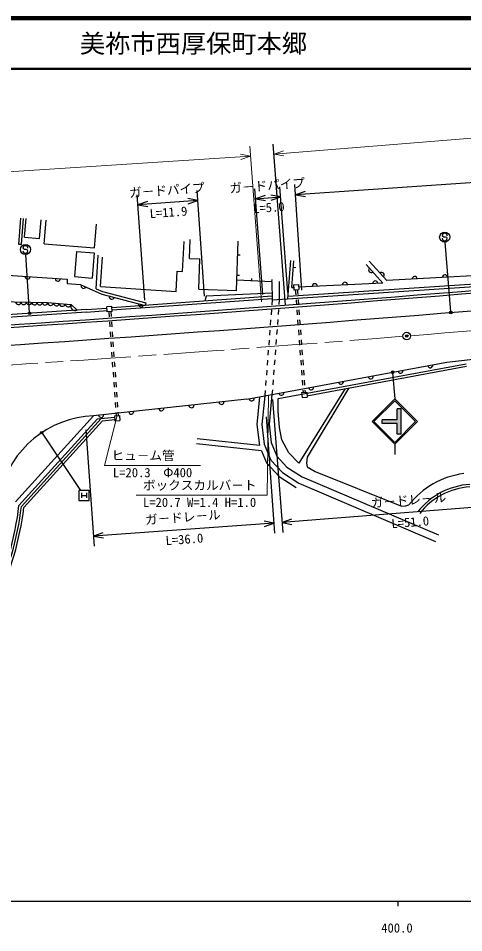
# Model space of a CAD drawing. Units: millimetres on the paper. Extents: x 40 to 680, y 20 to 380.
# Drawn here: x 392.8 to 481.1, y 198.7 to 380 of the extents above; entities that cross this region are included whole.
import ezdxf
from ezdxf.enums import TextEntityAlignment as Align

# ---------------------------------------------------------------- set-up
doc = ezdxf.new("R2010")
doc.units = ezdxf.units.MM
doc.header["$PDMODE"] = 32
doc.header["$PDSIZE"] = 0.5
doc.linetypes.add('CHAIN', pattern=[18.5, 12, -1.5, 3.5, -1.5])
for name, color, linetype, lineweight in [('M-BGD', 7, 'Continuous', 25), ('M-BMK', 2, 'CHAIN', 13), ('M-BMK-SRVR', 3, 'Continuous', 25), ('M-STR-HTXT', 7, 'Continuous', 13), ('M-STR-STRC', 7, 'Continuous', 25), ('M-TTL', 2, 'Continuous', 140), ('M-TTL-BAND', 7, 'Continuous', 25), ('M-TTL-LINE', 7, 'Continuous', 50)]:
    doc.layers.add(name, color=color, linetype=linetype, lineweight=lineweight)
doc.layers.add('M-TTL-TXT', color=7, linetype='Continuous')
doc.styles.add('@ＭＳ ゴシック', font='')
doc.styles.add('ＭＳ ゴシック', font='')
doc.styles.get('@ＭＳ ゴシック').set_extended_font_data('@MS Gothic')
doc.styles.get('ＭＳ ゴシック').set_extended_font_data('MS Gothic')

msp = doc.modelspace()

# ---------------------------------------------------------------- hatches: boundary and pattern name
at = {"layer": 'M-STR-STRC'}
msp.add_hatch(color=256, dxfattribs=at).paths.add_polyline_path([(464.902, 300.417), (467.902, 300.417), (467.902, 302.542), (468.652, 302.542), (468.652, 297.542), (467.902, 297.542), (467.902, 299.667), (464.902, 299.667)])

# ---------------------------------------------------------------- linework, layer by layer
at = {"layer": 'M-BGD'}
for p, q in [((445.757, 323.115), (443.334, 355.071)), ((392.941, 335.167), (393.346, 340.364)), ((393.439, 335.128), (393.844, 340.325)), ((394.054, 336.578), (394.343, 340.286)), ((397.045, 336.345), (397.334, 340.053)), ((397.964, 335.27), (398.331, 339.975)), ((407.934, 334.493), (408.301, 339.198)), ((394.054, 336.578), (397.045, 336.345)), ((425.319, 329.795), (425.69, 335.78)), ((426.758, 332.368), (426.882, 336.151)), ((436.056, 326.06), (436.376, 335.84)), ((393.439, 335.128), (392.941, 335.167)), ((397.964, 335.27), (407.934, 334.493)), ((404.367, 333.768), (403.978, 328.783)), ((404.367, 333.768), (407.856, 333.496)), ((407.856, 333.496), (407.468, 328.511)), ((408.245, 326.376), (408.659, 333.054)), ((409.101, 326.795), (409.463, 332.612)), ((426.758, 332.368), (428.756, 332.303)), ((428.56, 326.306), (428.756, 332.303)), ((436.287, 333.097), (436.786, 333.081)), ((446.221, 324.382), (446.786, 331.98)), ((447.02, 326.658), (447.383, 331.894)), ((465.818, 327.998), (462.325, 331.846)), ((446.258, 324.885), (524.352, 330.095)), ((447.297, 330.649), (447.796, 330.614)), ((461.716, 331.21), (465.047, 327.511)), ((502.805, 330.069), (465.818, 327.998)), ((387.808, 329.265), (402.516, 328.249)), ((402.516, 328.249), (402.472, 327.454)), ((403.978, 328.783), (407.468, 328.511)), ((424.073, 325.865), (424.321, 329.857)), ((424.321, 329.857), (425.319, 329.795)), ((436.155, 329.099), (436.655, 329.083)), ((439.077, 327.924), (439.1, 328.423)), ((443.073, 327.74), (443.096, 328.24)), ((443.125, 324.175), (524.385, 329.596)), ((402.472, 327.454), (405.078, 327.233)), ((405.078, 327.233), (409.362, 325.334)), ((408.245, 326.376), (409.528, 325.807)), ((409.101, 326.795), (424.073, 325.865)), ((443.073, 327.74), (436.121, 328.059)), ((443.073, 327.74), (443.125, 324.175)), ((444.485, 327.834), (444.536, 324.269)), ((447.365, 326.675), (447.02, 326.658)), ((447.02, 326.658), (447.519, 326.624)), ((447.328, 327.159), (448.325, 327.235)), ((447.328, 327.159), (447.404, 326.162)), ((448.325, 327.235), (448.401, 326.238)), ((465.047, 327.511), (448.364, 326.722)), ((409.362, 325.334), (417.937, 323.088)), ((409.528, 325.807), (418.063, 323.571)), ((443.114, 324.903), (411.387, 322.616)), ((428.56, 326.306), (436.056, 326.06)), ((430.064, 324.886), (429.806, 323.944)), ((443.106, 325.486), (430.064, 324.886)), ((447.404, 326.162), (448.401, 326.238)), ((447.703, 326.185), (447.779, 325.187)), ((448.102, 326.215), (448.178, 325.218)), ((384.891, 323.913), (398.622, 323.633)), ((398.622, 323.633), (403.281, 323.26)), ((403.281, 323.26), (404.444, 322.133)), ((411.37, 322.863), (410.372, 322.793)), ((410.442, 321.796), (410.372, 322.793)), ((411.439, 321.865), (411.37, 322.863)), ((443.121, 324.402), (411.422, 322.117)), ((418.063, 323.571), (417.937, 323.088)), ((443.125, 324.175), (443.048, 323.178)), ((444.536, 324.269), (444.459, 323.272)), ((447.855, 324.19), (447.931, 323.193)), ((448.254, 324.221), (448.33, 323.224)), ((406.275, 322.258), (386.981, 320.945)), ((406.309, 321.759), (387.014, 320.446)), ((406.275, 322.258), (410.39, 322.544)), ((406.309, 321.759), (410.424, 322.045)), ((411.439, 321.865), (410.442, 321.796)), ((410.741, 321.816), (410.811, 320.819)), ((411.14, 321.844), (411.21, 320.847)), ((442.971, 322.181), (442.894, 321.184)), ((444.382, 322.275), (444.305, 321.278)), ((448.007, 322.196), (448.083, 321.199)), ((448.406, 322.227), (448.482, 321.229)), ((410.88, 319.821), (410.95, 318.824)), ((411.279, 319.849), (411.349, 318.852)), ((442.817, 320.187), (442.74, 319.19)), ((444.228, 320.281), (444.151, 319.284)), ((448.159, 320.202), (448.235, 319.205)), ((448.558, 320.232), (448.634, 319.235)), ((411.02, 317.826), (411.09, 316.829)), ((411.419, 317.854), (411.489, 316.856)), ((442.663, 318.193), (442.586, 317.196)), ((444.075, 318.287), (443.998, 317.29)), ((448.311, 318.208), (448.387, 317.211)), ((448.71, 318.238), (448.786, 317.241)), ((411.159, 315.831), (411.229, 314.833)), ((411.558, 315.859), (411.628, 314.861)), ((442.509, 316.199), (442.432, 315.202)), ((443.921, 316.293), (443.844, 315.296)), ((448.463, 316.214), (448.539, 315.216)), ((448.862, 316.244), (448.938, 315.247)), ((411.299, 313.836), (411.368, 312.838)), ((411.698, 313.864), (411.768, 312.866)), ((442.355, 314.205), (442.278, 313.208)), ((443.767, 314.299), (443.69, 313.302)), ((448.615, 314.219), (448.691, 313.222)), ((449.014, 314.25), (449.09, 313.253)), ((477.731, 311.83), (493.134, 313.649)), ((411.438, 311.841), (411.508, 310.843)), ((411.837, 311.869), (411.907, 310.871)), ((438.128, 304.492), (477.731, 311.83)), ((442.202, 312.211), (442.125, 311.214)), ((443.613, 312.305), (443.536, 311.308)), ((448.767, 312.225), (448.843, 311.228)), ((449.166, 312.256), (449.242, 311.258)), ((442.048, 310.217), (441.971, 309.219)), ((443.459, 310.311), (443.382, 309.314)), ((444.319, 304.622), (481.537, 311.518)), ((448.919, 310.231), (448.995, 309.234)), ((449.318, 310.261), (449.394, 309.264)), ((449.976, 305.161), (481.612, 311.023)), ((411.578, 309.846), (411.647, 308.848)), ((411.977, 309.874), (412.046, 308.876)), ((441.894, 308.222), (441.817, 307.225)), ((443.305, 308.317), (443.228, 307.32)), ((449.071, 308.237), (449.148, 307.24)), ((449.47, 308.267), (449.546, 307.27)), ((411.717, 307.851), (411.787, 306.853)), ((412.116, 307.878), (412.186, 306.881)), ((457.591, 306.573), (448.389, 291.803)), ((458.326, 306.709), (450.074, 293.021)), ((411.857, 305.855), (411.926, 304.858)), ((412.256, 305.883), (412.325, 304.886)), ((440.625, 304.954), (440.088, 299.485)), ((441.648, 305.144), (441.094, 299.496)), ((441.74, 306.228), (441.663, 305.231)), ((443.081, 305.409), (442.502, 299.51)), ((443.151, 306.323), (443.081, 305.409)), ((444.322, 302.088), (444.319, 304.622)), ((448.957, 305.787), (449.954, 305.863)), ((448.957, 305.787), (449.033, 304.79)), ((449.033, 304.79), (450.031, 304.866)), ((449.224, 306.242), (449.257, 305.81)), ((449.622, 306.273), (449.655, 305.84)), ((449.954, 305.863), (450.031, 304.866)), ((438.128, 304.492), (407.731, 301.208)), ((411.996, 303.86), (412.066, 302.863)), ((412.395, 303.888), (412.465, 302.891)), ((407.731, 301.208), (392.248, 284.133)), ((408.508, 300.576), (411.89, 300.942)), ((411.882, 301.192), (412.879, 301.261)), ((411.882, 301.192), (411.951, 300.194)), ((412.135, 301.865), (412.181, 301.213)), ((412.534, 301.893), (412.58, 301.241)), ((412.879, 301.261), (412.949, 300.264)), ((444.556, 298.842), (444.322, 302.088)), ((408.508, 300.576), (392.949, 283.417)), ((409.256, 300.657), (393.426, 283.199)), ((409.499, 300.18), (393.904, 282.981)), ((409.499, 300.18), (411.943, 300.444)), ((411.951, 300.194), (412.949, 300.264)), ((440.088, 299.485), (440.584, 295.309)), ((441.094, 299.496), (441.561, 295.564)), ((442.502, 299.51), (442.928, 295.921)), ((445.026, 296.457), (444.556, 298.842)), ((441.02, 294.256), (428.137, 295.633)), ((440.584, 295.309), (428.244, 296.627)), ((441.561, 295.564), (442.87, 292.403)), ((442.928, 295.921), (444.069, 293.169)), ((446.434, 293.836), (445.026, 296.457)), ((441.02, 294.256), (442.014, 291.857)), ((448.389, 291.803), (446.434, 293.836)), ((442.87, 292.403), (445.145, 289.93)), ((444.069, 293.169), (446.053, 291.011)), ((450.074, 293.021), (449.899, 291.813)), ((442.014, 291.857), (444.497, 289.157)), ((446.053, 291.011), (449.078, 289.077)), ((449.899, 291.813), (450.038, 291.044)), ((450.038, 291.044), (451.645, 290.136)), ((451.645, 290.136), (468.76, 283.29)), ((444.497, 289.157), (447.883, 286.992)), ((445.145, 289.93), (448.422, 287.835)), ((449.078, 289.077), (476.055, 277.566)), ((448.422, 287.835), (475.506, 276.278)), ((468.76, 283.29), (469.584, 283.359)), ((469.584, 283.359), (470.199, 283.534))]:
    msp.add_line(p, q, dxfattribs=at)
for centre, radius, start, end in [((462.72, 330.096), 0.5, 131.99455, 311.99455), ((-7.707, 6304.636), 5998.686, 273.74585, 275.08891), ((-7.707, 6304.636), 5999.186, 273.74609, 275.08893), ((394.672, 328.791), 0.5, 176.04891, 356.04891), ((400.658, 328.377), 0.5, 176.04891, 356.04891), ((464.81, 329.109), 0.5, 312.23372, 132.23372), ((471.354, 328.308), 0.5, 3.20421, 183.20421), ((477.345, 328.644), 0.5, 3.20421, 183.20421), ((405.741, 326.939), 0.5, 156.09234, 336.09234), ((451.562, 326.873), 0.5, 2.70792, 182.70792), ((457.555, 327.157), 0.5, 2.70792, 182.70792), ((463.548, 327.44), 0.5, 2.70792, 182.70792), ((-7.707, 6304.636), 6002.686, 273.74585, 275.08891), ((411.335, 324.817), 0.5, 165.32031, 345.32031), ((392.813, 323.78), 0.529, 181.88988, 355.77713), ((393.869, 323.758), 0.529, 181.88988, 355.77713), ((394.926, 323.737), 0.529, 181.88988, 355.77713), ((395.982, 323.715), 0.529, 181.88988, 355.77713), ((397.038, 323.694), 0.529, 181.88988, 355.77713), ((398.094, 323.672), 0.529, 181.88988, 355.77713), ((399.211, 323.671), 0.59, 183.63719, 347.21496), ((400.376, 323.577), 0.59, 183.63719, 347.21496), ((401.541, 323.484), 0.59, 183.63719, 347.21496), ((402.706, 323.391), 0.59, 183.63719, 347.21496), ((404.078, 322.919), 0.867, 156.8162, 294.94911), ((417.139, 323.297), 0.5, 165.32031, 345.32031), ((468.537, 310.126), 0.5, 190.49724, 10.49724), ((474.436, 311.219), 0.5, 190.49724, 10.49724), ((462.637, 309.033), 0.5, 190.49724, 10.49724), ((450.838, 306.847), 0.5, 190.49724, 10.49724), ((456.737, 307.94), 0.5, 190.49724, 10.49724), ((439.039, 304.66), 0.5, 190.49724, 10.49724), ((444.938, 305.754), 0.5, 190.49724, 10.49724), ((427.118, 303.302), 0.5, 186.1659, 6.1659), ((433.084, 303.947), 0.5, 186.1659, 6.1659), ((408.519, 281.412), 19.812, 92.27992, 166.87798), ((409.222, 301.369), 0.5, 186.1659, 6.1659), ((415.188, 302.013), 0.5, 186.1659, 6.1659), ((421.153, 302.658), 0.5, 186.1659, 6.1659), ((483.244, 273.305), 16.578, 97.533, 141.89832), ((483.244, 273.305), 14.328, 93.96099, 141.89832), ((483.244, 273.305), 13.828, 93.96127, 141.89832), ((335.316, 290.125), 58.022, 334.31617, 353.36062), ((335.316, 290.125), 58.522, 334.33085, 353.20333), ((335.316, 290.125), 59.022, 334.34528, 353.04811)]:
    msp.add_arc(centre, radius, start, end, dxfattribs=at)
at = {"layer": 'M-BMK'}
for start, end in [(274.56666, 275.08891), (273.74585, 274.55236)]:
    msp.add_arc((-7.707, 6304.636), 6006.636, start, end, dxfattribs=at)
at = {"layer": 'M-BMK-SRVR'}
msp.add_circle((469.787, 317.01), 0.75, dxfattribs=at)
msp.add_point((469.787, 317.01), dxfattribs=at)
at = {"layer": 'M-STR-HTXT'}
for p, q in [((443.485, 353.077), (567.849, 363.174)), ((441.002, 323.759), (438.682, 354.674)), ((445.369, 353.749), (443.485, 353.077)), ((438.832, 352.679), (292.03, 343.092)), ((438.832, 352.679), (436.87, 353.07)), ((436.938, 352.037), (438.832, 352.679)), ((443.485, 353.077), (445.453, 352.717)), ((442.135, 285.463), (442.385, 305.281)), ((409.917, 291.355), (412.381, 301.227)), ((409.917, 291.355), (428.917, 291.355)), ((416.135, 285.463), (442.135, 285.463))]:
    msp.add_line(p, q, dxfattribs=at)
at = {"layer": 'M-STR-STRC'}
for p, q in [((568.548, 353.148), (447.741, 345.029)), ((446.23, 325.646), (444.651, 346.586)), ((449.015, 326.071), (447.607, 347.024)), ((417.865, 324.085), (416.354, 345.031)), ((429.734, 324.941), (428.224, 345.887)), ((441.256, 325.27), (439.676, 346.211)), ((441.714, 344.878), (439.827, 344.217)), ((439.827, 344.217), (444.801, 344.592)), ((444.801, 344.592), (442.836, 344.963)), ((442.914, 343.93), (444.801, 344.592)), ((449.634, 345.675), (447.741, 345.029)), ((447.741, 345.029), (449.703, 344.642)), ((428.367, 343.892), (416.498, 343.036)), ((418.388, 343.691), (416.498, 343.036)), ((416.498, 343.036), (418.462, 342.659)), ((428.367, 343.892), (426.403, 344.269)), ((426.478, 343.237), (428.367, 343.892)), ((439.827, 344.217), (441.792, 343.846)), ((476.91, 336.767), (476.81, 336.885)), ((477.154, 336.628), (476.91, 336.767)), ((477.455, 336.625), (477.154, 336.628)), ((478.508, 321.825), (477.386, 335.63)), ((477.7, 336.514), (477.455, 336.625)), ((477.806, 336.377), (477.7, 336.514)), ((393.822, 334.302), (393.723, 334.42)), ((394.067, 334.163), (393.822, 334.302)), ((394.368, 334.161), (394.067, 334.163)), ((394.613, 334.049), (394.368, 334.161)), ((394.719, 333.913), (394.613, 334.049)), ((395.06, 321.645), (394.285, 333.164)), ((466.994, 309.689), (467.402, 304.542)), ((443.159, 304.413), (445.226, 278.046)), ((462.902, 300.042), (467.402, 304.542)), ((463.256, 300.043), (467.402, 304.189)), ((471.902, 300.042), (467.402, 304.542)), ((471.548, 300.042), (467.402, 304.189)), ((441.947, 300.998), (443.611, 277.929)), ((468.652, 302.542), (467.902, 302.542)), ((467.902, 300.417), (467.902, 302.542)), ((468.652, 297.542), (468.652, 302.542)), ((462.903, 300.042), (467.402, 295.542)), ((463.256, 300.043), (467.402, 295.896)), ((464.902, 299.667), (464.902, 300.417)), ((467.902, 300.417), (464.902, 300.417)), ((467.902, 299.667), (464.902, 299.667)), ((467.402, 295.542), (471.902, 300.042)), ((467.402, 295.896), (471.548, 300.042)), ((467.902, 297.542), (467.902, 299.667)), ((397.538, 297.721), (405.158, 286.403)), ((406.179, 298.419), (407.842, 275.35)), ((468.652, 297.542), (467.902, 297.542)), ((467.403, 295.542), (467.403, 293.542)), ((404.832, 286.403), (404.832, 284.403)), ((406.832, 286.403), (404.832, 286.403)), ((405.332, 285.903), (405.332, 284.903)), ((405.332, 285.403), (406.332, 285.403)), ((406.332, 285.903), (406.332, 284.903)), ((406.832, 284.403), (406.832, 286.403)), ((404.832, 284.403), (406.832, 284.403)), ((495.574, 284), (445.07, 280.04)), ((443.467, 279.924), (407.698, 277.345)), ((443.467, 279.924), (441.503, 280.301)), ((441.577, 279.269), (443.467, 279.924)), ((446.956, 280.707), (445.07, 280.04)), ((445.07, 280.04), (447.036, 279.675)), ((409.588, 278), (407.698, 277.345)), ((407.698, 277.345), (409.662, 276.967))]:
    msp.add_line(p, q, dxfattribs=at)
for centre, radius in [((477.305, 336.627), 1), ((394.218, 334.162), 1), ((395.07, 321.495), 0.15), ((395.07, 321.495), 0.12), ((395.07, 321.495), 0.09), ((395.07, 321.495), 0.06), ((395.07, 321.495), 0.03), ((478.52, 321.676), 0.15), ((478.52, 321.676), 0.12), ((478.52, 321.676), 0.09), ((478.52, 321.676), 0.06), ((478.52, 321.676), 0.03), ((466.983, 309.838), 0.15), ((466.983, 309.838), 0.12), ((466.983, 309.838), 0.09), ((466.983, 309.838), 0.06), ((466.983, 309.838), 0.03), ((397.454, 297.846), 0.15), ((397.454, 297.846), 0.12), ((397.454, 297.846), 0.09), ((397.454, 297.846), 0.06), ((397.454, 297.846), 0.03)]:
    msp.add_circle(centre, radius, dxfattribs=at)
for centre, start, end in [((477.31, 336.881), 359.55488, 179.55488), ((477.306, 336.381), 179.55488, 359.55488), ((394.219, 333.917), 179.55488, 359.55488), ((394.223, 334.417), 359.55488, 179.55488)]:
    msp.add_arc(centre, 0.5, start, end, dxfattribs=at)
for p in [(395.07, 321.495), (478.52, 321.676), (466.983, 309.838), (397.454, 297.846)]:
    msp.add_point(p, dxfattribs=at)
at = {"layer": 'M-TTL'}
msp.add_line((680, 380), (40, 380), dxfattribs=at)
at = {"layer": 'M-TTL-BAND'}
for p, q in [((40, 205), (579, 205)), ((468, 205), (468, 204))]:
    msp.add_line(p, q, dxfattribs=at)
at = {"layer": 'M-TTL-LINE'}
msp.add_line((40, 370), (680, 370), dxfattribs=at)

# ---------------------------------------------------------------- texts
at = {"layer": 'M-STR-HTXT', "style": 'ＭＳ ゴシック'}
for s, p in [('ヒュ－ム管', (411.292, 291.855)), ('ボックスカルバ－ト', (417.51, 285.963))]:
    msp.add_text(s, height=1.833, dxfattribs=at).set_placement(p, align=Align.BOTTOM_LEFT)
msp.add_text('L=20.3\u3000Φ400', height=1.833, dxfattribs=at).set_placement((419.417, 290.855), align=Align.TOP_CENTER)
msp.add_text('L=20.7 W=1.4 H=1.0', height=1.833, dxfattribs=at).set_placement((417.51, 284.963), align=Align.TOP_LEFT)
at = {"layer": 'M-STR-STRC', "style": 'ＭＳ ゴシック'}
for s, rotation, p in [('ガ－ドパイプ', 4.313, (442.239, 345.401)), ('ガ－ドパイプ', 4.124, (422.361, 344.461)), ('ガ－ドレ－ル', 4.483, (470.244, 283.017)), ('ガ－ドレ－ル', 4.124, (425.511, 279.632))]:
    msp.add_text(s, height=1.833, rotation=rotation, dxfattribs=at).set_placement(p, align=Align.BOTTOM_CENTER)
at = {"layer": 'M-STR-STRC', "style": '@ＭＳ ゴシック'}
for s, rotation, p in [('L=11.9', 4.124, (422.505, 342.466)), ('L=5.0', 4.313, (442.389, 343.407)), ('L=51.0', 4.483, (470.4, 281.023)), ('L=36.0', 4.124, (425.654, 277.637))]:
    msp.add_text(s, height=1.833, rotation=rotation, dxfattribs=at).set_placement(p, align=Align.TOP_CENTER)
at = {"layer": 'M-TTL-BAND', "style": 'ＭＳ ゴシック'}
msp.add_text('400.0', height=1.833, dxfattribs=at).set_placement((467.844, 198.195), align=Align.BOTTOM_CENTER)
at = {"layer": 'M-TTL-TXT', "style": 'ＭＳ ゴシック'}
msp.add_text('美祢市西厚保町本郷', height=3.666, dxfattribs=at).set_placement((405.024, 375), align=Align.MIDDLE_LEFT)

doc.saveas('drawing.dxf')
